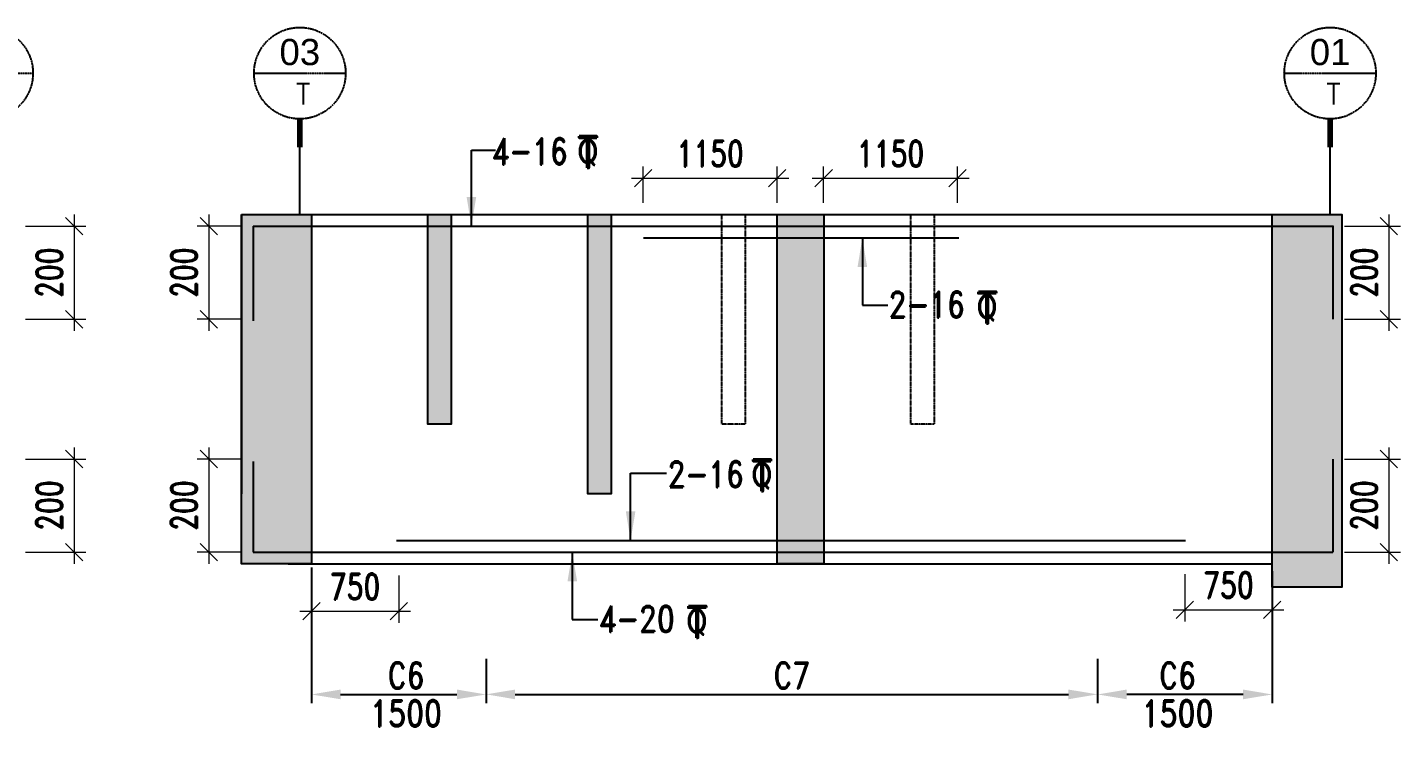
# Model space of a CAD drawing. Header units: millimetres. Extents: x 2061841 to 105821645, y -77612 to 48520811.
# Drawn here: x 2776035 to 2787829, y 15171 to 21210 of the extents above; entities that cross this region are included whole.
import ezdxf
from ezdxf.enums import TextEntityAlignment as Align

# ---------------------------------------------------------------- set-up
doc = ezdxf.new("R2010")
doc.units = ezdxf.units.MM
doc.header["$LTSCALE"] = 10
doc.header["$MEASUREMENT"] = 0
for name, pattern in [('$0$HIDDEN', [0.375, 0.25, -0.125]), ('BASEMENT COLUMN SETTING OUT-PART 2_R4$0$CENTER', [2, 1.25, -0.25, 0.25, -0.25]), ('CENTER', [2, 1.25, -0.25, 0.25, -0.25])]:
    doc.linetypes.add(name, pattern=pattern)
for name, color, linetype in [('A-Grid-Tower', 8, 'CENTER'), ('BASEMENT COLUMN SETTING OUT-PART 2_R4$0$A-GRID-MAIN', 2, 'BASEMENT COLUMN SETTING OUT-PART 2_R4$0$CENTER'), ('BEAM', 4, 'Continuous'), ('BEAM HATCH', 252, 'Continuous'), ('LEADER', 3, 'Continuous'), ('REIN', 1, 'Continuous'), ('SHEET', 7, 'Continuous'), ('VIN_BEAM', 4, 'Continuous')]:
    doc.layers.add(name, color=color, linetype=linetype)
doc.layers.add('TEXT', color=2, linetype='Continuous', lineweight=25)
doc.layers.add('VIN_SLAB DIMENSION', color=3, linetype='Continuous', lineweight=13)
doc.styles.add('200', font='romand.shx', dxfattribs={"width": 0.8, "height": 225})
doc.styles.add('BASEMENT COLUMN SETTING OUT-PART 2_R4$0$MAS-TXTL', font='arial.ttf', dxfattribs={"height": 200})
doc.styles.add('BASEMENT COLUMN SETTING OUT-PART 2_R4$0$MAS-TXTS', font='romans.shx', dxfattribs={"width": 0.8, "height": 180})
doc.styles.add('PK', font='romand.shx', dxfattribs={"width": 0.7, "height": 225})
doc.styles.add('PRP 100', font='romand.shx', dxfattribs={"width": 0.75})
doc.styles.add('RD', font='romand.shx', dxfattribs={"width": 0.9, "height": 225})
doc.styles.add('ROMAND', font='romand', dxfattribs={"height": 200})
doc.dimstyles.new('dim', dxfattribs={"dimtxt": 225, "dimasz": 150, "dimexe": 100, "dimexo": 100, "dimgap": 100, "dimtad": 1, "dimdec": 0, "dimlfac": -1, "dimrnd": 5, "dimdsep": 46, "dimtxsty": 'PRP 100', "dimblk": 'OBLIQUE', "dimcen": 1.5, "dimdle": 100, "dimclrd": 3, "dimclre": 3, "dimclrt": 2, "dimadec": 0, "dimazin": 0, "dimtfac": 1, "dimtdec": 0, "dimtix": 1, "dimtmove": 0, "dimatfit": 3, "dimldrblk": 'OBLIQUE', "dimfxl": 200, "dimlwd": -1, "dimlwe": -1, "dimarcsym": 0})
doc.dimstyles.new('GR', dxfattribs={"dimtxt": 225, "dimasz": 100, "dimexe": 50, "dimexo": 50, "dimgap": 40, "dimtad": 1, "dimdec": 0, "dimzin": 0, "dimdsep": 46, "dimtxsty": 'RD', "dimblk1": 'OBLIQUE', "dimblk2": 'OBLIQUE', "dimsah": 1, "dimcen": 0, "dimdle": 100, "dimclrd": 3, "dimclre": 3, "dimclrt": 2, "dimadec": 0, "dimazin": 0, "dimtfac": 1, "dimtdec": 0, "dimtix": 1, "dimtmove": 0, "dimatfit": 3, "dimfxl": 1, "dimtolj": 1, "dimtzin": 0, "dimarcsym": 0})
doc.dimstyles.new('GR2', dxfattribs={"dimtxt": 225, "dimasz": 100, "dimexe": 75, "dimexo": 75, "dimgap": 50, "dimtad": 1, "dimdec": 0, "dimdsep": 46, "dimtxsty": '200', "dimblk1": 'OBLIQUE', "dimblk2": 'OBLIQUE', "dimsah": 1, "dimcen": 50, "dimdle": 75, "dimclrd": 3, "dimclre": 3, "dimclrt": 2, "dimadec": 0, "dimazin": 0, "dimtfac": 1, "dimtdec": 0, "dimtix": 1, "dimtmove": 0, "dimatfit": 3, "dimldrblk": 'OBLIQUE', "dimfxl": 1, "dimtolj": 1, "dimtzin": 0, "dimarcsym": 0})

# ---------------------------------------------------------------- blocks, each defined once
blk = doc.blocks.new('A$C33BE299A')
at = {"layer": 'SHEET', "color": 4, "style": 'ROMAND'}
for s, height, p in [('T', 170, (-16.2, 0)), ('Q', 125, (-14.4, 26.9))]:
    blk.add_text(s, height=height, dxfattribs=at).set_placement(p)
blk = doc.blocks.new('_Oblique')
at = {"color": 0, "linetype": 'ByBlock', "lineweight": -2}
blk.add_line((-0.5, -0.5), (0.5, 0.5), dxfattribs=at)
blk = doc.blocks.new('*D1795')
at = {"layer": 'Defpoints', "color": 0, "transparency": 16777216}
for p in [(2782474, 19915), (2781324, 19603, 0), (2782474, 19603, 0)]:
    blk.add_point(p, dxfattribs=at)
at = {"layer": 'VIN_SLAB DIMENSION', "color": 3, "transparency": 16777216}
for p, q in [((2781324, 19703), (2781324, 20015)), ((2782474, 19703), (2782474, 20015)), ((2781224, 19915), (2782574, 19915))]:
    blk.add_line(p, q, dxfattribs=at)
at = {"layer": 'VIN_SLAB DIMENSION', "color": 3, "transparency": 16777216, "xscale": 150, "yscale": 150, "zscale": 150, "rotation": 180}
blk.add_blockref('_Oblique', (2781324, 19915), dxfattribs=at)
at = {"layer": 'VIN_SLAB DIMENSION', "color": 3, "transparency": 16777216, "xscale": 150, "yscale": 150, "zscale": 150}
blk.add_blockref('_Oblique', (2782474, 19915), dxfattribs=at)
at = {"layer": 'VIN_SLAB DIMENSION', "color": 2, "transparency": 16777216, "insert": (2781899, 20127), "char_height": 225, "attachment_point": 5, "style": 'PRP 100'}
blk.add_mtext('1150', dxfattribs=at)
blk = doc.blocks.new('OBLIQUE')
blk = doc.blocks.new('*D1796')
at = {"layer": 'Defpoints', "color": 0, "transparency": 16777216}
for p in [(2784024, 19915), (2782874, 19603, 0), (2784024, 19603, 0)]:
    blk.add_point(p, dxfattribs=at)
at = {"layer": 'VIN_SLAB DIMENSION', "color": 3, "transparency": 16777216}
for p, q in [((2782874, 19703), (2782874, 20015)), ((2784024, 19703), (2784024, 20015)), ((2782774, 19915), (2784124, 19915))]:
    blk.add_line(p, q, dxfattribs=at)
at = {"layer": 'VIN_SLAB DIMENSION', "color": 3, "transparency": 16777216, "xscale": 150, "yscale": 150, "zscale": 150, "rotation": 180}
blk.add_blockref('_Oblique', (2782874, 19915), dxfattribs=at)
at = {"layer": 'VIN_SLAB DIMENSION', "color": 3, "transparency": 16777216, "xscale": 150, "yscale": 150, "zscale": 150}
blk.add_blockref('_Oblique', (2784024, 19915), dxfattribs=at)
at = {"layer": 'VIN_SLAB DIMENSION', "color": 2, "transparency": 16777216, "insert": (2783449, 20127), "char_height": 225, "attachment_point": 5, "style": 'PRP 100'}
blk.add_mtext('1150', dxfattribs=at)
blk = doc.blocks.new('*D1797')
at = {"layer": 'BEAM', "color": 3, "lineweight": -2, "transparency": 16777216}
for p, q in [((2778474, 16572), (2778474, 15406)), ((2779974, 15788), (2779974, 15406)), ((2778724, 15481), (2779724, 15481))]:
    blk.add_line(p, q, dxfattribs=at)
at = {"layer": 'BEAM', "color": 3, "transparency": 16777216}
for points in [[(2778724, 15523), (2778724, 15440), (2778474, 15481)], [(2779724, 15523), (2779724, 15440), (2779974, 15481)]]:
    blk.add_solid(points, dxfattribs=at)
at = {"layer": 'Defpoints', "color": 0, "transparency": 16777216}
for p in [(2778474, 16647, 0), (2779974, 15863, 0), (2779974, 15481)]:
    blk.add_point(p, dxfattribs=at)
at = {"layer": 'BEAM', "color": 2, "transparency": 16777216, "char_height": 225, "attachment_point": 5, "style": '200'}
for s, insert in [('\\A1;C6', (2779287, 15644)), ('\\A1;1500', (2779287, 15319))]:
    blk.add_mtext(s, dxfattribs=dict(at, insert=insert))
blk = doc.blocks.new('*D1798')
at = {"layer": 'BEAM', "color": 3, "lineweight": -2, "transparency": 16777216}
for p, q in [((2786727, 16540), (2786727, 15406)), ((2785227, 15788), (2785227, 15406)), ((2786477, 15481), (2785477, 15481))]:
    blk.add_line(p, q, dxfattribs=at)
at = {"layer": 'BEAM', "color": 3, "transparency": 16777216}
for points in [[(2785477, 15523), (2785477, 15440), (2785227, 15481)], [(2786477, 15523), (2786477, 15440), (2786727, 15481)]]:
    blk.add_solid(points, dxfattribs=at)
at = {"layer": 'Defpoints', "color": 0, "transparency": 16777216}
for p in [(2786727, 16615, 0), (2785227, 15863, 0), (2785227, 15481)]:
    blk.add_point(p, dxfattribs=at)
at = {"layer": 'BEAM', "color": 2, "transparency": 16777216, "char_height": 225, "attachment_point": 5, "style": '200'}
for s, insert in [('\\A1;C6', (2785914, 15644)), ('\\A1;1500', (2785914, 15319))]:
    blk.add_mtext(s, dxfattribs=dict(at, insert=insert))
blk = doc.blocks.new('*D1799')
at = {"layer": 'BEAM', "color": 3, "lineweight": -2, "transparency": 16777216}
for p, q in [((2779974, 15713), (2779974, 15407)), ((2785227, 15788), (2785227, 15407)), ((2780224, 15482), (2784977, 15482))]:
    blk.add_line(p, q, dxfattribs=at)
at = {"layer": 'BEAM', "color": 3, "transparency": 16777216}
for points in [[(2780224, 15523), (2780224, 15440), (2779974, 15482)], [(2784977, 15523), (2784977, 15440), (2785227, 15482)]]:
    blk.add_solid(points, dxfattribs=at)
at = {"layer": 'Defpoints', "color": 0, "transparency": 16777216}
for p in [(2785227, 15863, 14), (2779974, 15788), (2785227, 15482)]:
    blk.add_point(p, dxfattribs=at)
at = {"layer": 'BEAM', "color": 2, "transparency": 16777216, "insert": (2782601, 15644), "char_height": 225, "attachment_point": 5, "style": '200'}
blk.add_mtext('\\A1;C7', dxfattribs=at)
blk = doc.blocks.new('*D1758')
at = {"layer": 'Defpoints', "color": 0, "transparency": 16777216}
for p in [(2778474, 16603), (2779224, 16603), (2779224, 16196)]:
    blk.add_point(p, dxfattribs=at)
at = {"layer": 'VIN_SLAB DIMENSION', "color": 3, "transparency": 16777216}
for p, q in [((2778474, 16503), (2778474, 16096)), ((2779224, 16503), (2779224, 16096)), ((2778374, 16196), (2779324, 16196))]:
    blk.add_line(p, q, dxfattribs=at)
at = {"layer": 'VIN_SLAB DIMENSION', "color": 3, "transparency": 16777216, "xscale": 150, "yscale": 150, "zscale": 150, "rotation": 180}
blk.add_blockref('_Oblique', (2778474, 16196), dxfattribs=at)
at = {"layer": 'VIN_SLAB DIMENSION', "color": 3, "transparency": 16777216, "xscale": 150, "yscale": 150, "zscale": 150}
blk.add_blockref('_Oblique', (2779224, 16196), dxfattribs=at)
at = {"layer": 'VIN_SLAB DIMENSION', "color": 2, "transparency": 16777216, "insert": (2778849, 16408), "char_height": 225, "attachment_point": 5, "style": 'PRP 100'}
blk.add_mtext('750', dxfattribs=at)
blk = doc.blocks.new('*D1759')
at = {"layer": 'Defpoints', "color": 0, "transparency": 16777216}
for p in [(2785977, 16615), (2786727, 16615), (2786727, 16207)]:
    blk.add_point(p, dxfattribs=at)
at = {"layer": 'VIN_SLAB DIMENSION', "color": 3, "transparency": 16777216}
for p, q in [((2785977, 16515), (2785977, 16107)), ((2786727, 16515), (2786727, 16107)), ((2785877, 16207), (2786827, 16207))]:
    blk.add_line(p, q, dxfattribs=at)
at = {"layer": 'VIN_SLAB DIMENSION', "color": 3, "transparency": 16777216, "xscale": 150, "yscale": 150, "zscale": 150, "rotation": 180}
blk.add_blockref('_Oblique', (2785977, 16207), dxfattribs=at)
at = {"layer": 'VIN_SLAB DIMENSION', "color": 3, "transparency": 16777216, "xscale": 150, "yscale": 150, "zscale": 150}
blk.add_blockref('_Oblique', (2786727, 16207), dxfattribs=at)
at = {"layer": 'VIN_SLAB DIMENSION', "color": 2, "transparency": 16777216, "insert": (2786352, 16420), "char_height": 225, "attachment_point": 5, "style": 'PRP 100'}
blk.add_mtext('750', dxfattribs=at)
blk = doc.blocks.new('BASEMENT COLUMN SETTING OUT-PART 2_R4$0$GRID TARGET1')
blk.add_wipeout([(393, -655), (392, -641), (392, -628), (390, -614), (389, -600), (387, -587), (384, -573), (381, -560), (377, -547), (373, -534), (369, -521), (364, -508), (359, -495), (353, -483), (347, -471), (340, -459), (333, -447), (325, -435), (318, -424), (309, -413), (301, -403), (292, -392), (282, -382), (273, -373), (263, -363), (252, -354), (242, -346), (231, -337), (220, -330), (208, -322), (196, -315), (184, -308), (172, -302), (160, -296), (147, -291), (134, -286), (121, -282), (108, -278), (95, -274), (82, -271), (68, -268), (55, -266), (41, -265), (27, -263), (14, -263), (0, -262), (-14, -263), (-27, -263), (-41, -265), (-55, -266), (-68, -268), (-82, -271), (-95, -274), (-108, -278), (-121, -282), (-134, -286), (-147, -291), (-160, -296), (-172, -302), (-184, -308), (-196, -315), (-208, -322), (-220, -330), (-231, -337), (-242, -346), (-252, -354), (-263, -363), (-273, -373), (-282, -382), (-292, -392), (-301, -403), (-309, -413), (-318, -424), (-325, -435), (-333, -447), (-340, -459), (-347, -471), (-353, -483), (-359, -495), (-364, -508), (-369, -521), (-373, -534), (-377, -547), (-381, -560), (-384, -573), (-387, -587), (-389, -600), (-390, -614), (-392, -628), (-392, -641), (-393, -655), (-392, -669), (-392, -682), (-390, -696), (-389, -710), (-387, -723), (-384, -737), (-381, -750), (-377, -763), (-373, -776), (-369, -789), (-364, -802), (-359, -815), (-353, -827), (-347, -839), (-340, -851), (-333, -863), (-325, -875), (-318, -886), (-309, -897), (-301, -907), (-292, -918), (-282, -928), (-273, -937), (-263, -947), (-252, -956), (-242, -964), (-231, -973), (-220, -981), (-208, -988), (-196, -995), (-184, -1002), (-172, -1008), (-160, -1014), (-147, -1019), (-134, -1024), (-121, -1028), (-108, -1032), (-95, -1036), (-82, -1039), (-68, -1042), (-55, -1044), (-41, -1046), (-27, -1047), (-14, -1047), (0, -1048), (14, -1047), (27, -1047), (41, -1046), (55, -1044), (68, -1042), (82, -1039), (95, -1036), (108, -1032), (121, -1028), (134, -1024), (147, -1019), (160, -1014), (172, -1008), (184, -1002), (196, -995), (208, -988), (220, -981), (231, -973), (242, -964), (252, -956), (263, -947), (273, -937), (282, -928), (292, -918), (301, -907), (309, -897), (318, -886), (325, -875), (333, -863), (340, -851), (347, -839), (353, -827), (359, -815), (364, -802), (369, -789), (373, -776), (377, -763), (381, -750), (384, -737), (387, -723), (389, -710), (390, -696), (392, -682), (392, -669)])
blk.add_line((-393, -655), (393, -655))
at = {"const_width": 48.8}
blk.add_lwpolyline([(0, -1048), (0, -1292)], dxfattribs=at)
blk.add_circle((0, -655), 393)
for tag, height, style, p in [('AS', 225, 'BASEMENT COLUMN SETTING OUT-PART 2_R4$0$MAS-TXTL', (0, -586)), ('REF', 180, 'BASEMENT COLUMN SETTING OUT-PART 2_R4$0$MAS-TXTS', (29, -925))]:
    blk.add_attdef(tag, text='', height=height, dxfattribs=dict(style=style)).set_placement(p, align=Align.CENTER)
blk = doc.blocks.new('*D1277')
at = {"layer": 'Defpoints', "color": 0, "transparency": 16777216}
for p in [(2775918, 19503, 52), (2775918, 18703, 51), (2776436, 18703)]:
    blk.add_point(p, dxfattribs=at)
at = {"layer": 'VIN_SLAB DIMENSION', "color": 3, "transparency": 16777216}
for p, q in [((2776436, 19603), (2776436, 18603)), ((2776018, 19503), (2776536, 19503)), ((2776018, 18703), (2776536, 18703))]:
    blk.add_line(p, q, dxfattribs=at)
at = {"layer": 'VIN_SLAB DIMENSION', "color": 3, "transparency": 16777216, "xscale": 150, "yscale": 150, "zscale": 150}
for p, rotation in [((2776436, 19503), 90), ((2776436, 18703), 270)]:
    blk.add_blockref('_Oblique', p, dxfattribs=dict(at, rotation=rotation))
at = {"layer": 'VIN_SLAB DIMENSION', "color": 2, "transparency": 16777216, "insert": (2776223, 19103), "char_height": 225, "attachment_point": 5, "rotation": 90, "style": 'PRP 100'}
blk.add_mtext('200', dxfattribs=at)
blk = doc.blocks.new('*D1278')
at = {"layer": 'Defpoints', "color": 0, "transparency": 16777216}
for p in [(2775918, 17503, 52), (2775918, 16703, 51), (2776436, 16703)]:
    blk.add_point(p, dxfattribs=at)
at = {"layer": 'VIN_SLAB DIMENSION', "color": 3, "transparency": 16777216}
for p, q in [((2776436, 17603), (2776436, 16603)), ((2776018, 17503), (2776536, 17503)), ((2776018, 16703), (2776536, 16703))]:
    blk.add_line(p, q, dxfattribs=at)
at = {"layer": 'VIN_SLAB DIMENSION', "color": 3, "transparency": 16777216, "xscale": 150, "yscale": 150, "zscale": 150}
for p, rotation in [((2776436, 17503), 90), ((2776436, 16703), 270)]:
    blk.add_blockref('_Oblique', p, dxfattribs=dict(at, rotation=rotation))
at = {"layer": 'VIN_SLAB DIMENSION', "color": 2, "transparency": 16777216, "insert": (2776223, 17103), "char_height": 225, "attachment_point": 5, "rotation": 90, "style": 'PRP 100'}
blk.add_mtext('200', dxfattribs=at)
blk = doc.blocks.new('*D1279')
at = {"layer": 'Defpoints', "color": 0, "transparency": 16777216}
for p in [(2777974, 19503, 52), (2777592, 18703), (2777974, 18703, 51)]:
    blk.add_point(p, dxfattribs=at)
at = {"layer": 'VIN_SLAB DIMENSION', "color": 3, "transparency": 16777216}
for p, q in [((2777592, 19603), (2777592, 18603)), ((2777874, 19503), (2777492, 19503)), ((2777874, 18703), (2777492, 18703))]:
    blk.add_line(p, q, dxfattribs=at)
at = {"layer": 'VIN_SLAB DIMENSION', "color": 3, "transparency": 16777216, "xscale": 150, "yscale": 150, "zscale": 150}
for p, rotation in [((2777592, 19503), 90), ((2777592, 18703), 270)]:
    blk.add_blockref('_Oblique', p, dxfattribs=dict(at, rotation=rotation))
at = {"layer": 'VIN_SLAB DIMENSION', "color": 2, "transparency": 16777216, "insert": (2777380, 19103), "char_height": 225, "attachment_point": 5, "rotation": 90, "style": 'PRP 100'}
blk.add_mtext('200', dxfattribs=at)
blk = doc.blocks.new('*D1280')
at = {"layer": 'Defpoints', "color": 0, "transparency": 16777216}
for p in [(2777974, 17503, 52), (2777592, 16703), (2777974, 16703, 51)]:
    blk.add_point(p, dxfattribs=at)
at = {"layer": 'VIN_SLAB DIMENSION', "color": 3, "transparency": 16777216}
for p, q in [((2777592, 17603), (2777592, 16603)), ((2777874, 17503), (2777492, 17503)), ((2777874, 16703), (2777492, 16703))]:
    blk.add_line(p, q, dxfattribs=at)
at = {"layer": 'VIN_SLAB DIMENSION', "color": 3, "transparency": 16777216, "xscale": 150, "yscale": 150, "zscale": 150}
for p, rotation in [((2777592, 17503), 90), ((2777592, 16703), 270)]:
    blk.add_blockref('_Oblique', p, dxfattribs=dict(at, rotation=rotation))
at = {"layer": 'VIN_SLAB DIMENSION', "color": 2, "transparency": 16777216, "insert": (2777380, 17103), "char_height": 225, "attachment_point": 5, "rotation": 90, "style": 'PRP 100'}
blk.add_mtext('200', dxfattribs=at)
blk = doc.blocks.new('*D1281')
at = {"layer": 'Defpoints', "color": 0, "transparency": 16777216}
for p in [(2787247, 19503, 52), (2787247, 18703, 51), (2787729, 18703)]:
    blk.add_point(p, dxfattribs=at)
at = {"layer": 'VIN_SLAB DIMENSION', "color": 3, "transparency": 16777216}
for p, q in [((2787729, 19603), (2787729, 18603)), ((2787347, 19503), (2787829, 19503)), ((2787347, 18703), (2787829, 18703))]:
    blk.add_line(p, q, dxfattribs=at)
at = {"layer": 'VIN_SLAB DIMENSION', "color": 3, "transparency": 16777216, "xscale": 150, "yscale": 150, "zscale": 150}
for p, rotation in [((2787729, 19503), 90), ((2787729, 18703), 270)]:
    blk.add_blockref('_Oblique', p, dxfattribs=dict(at, rotation=rotation))
at = {"layer": 'VIN_SLAB DIMENSION', "color": 2, "transparency": 16777216, "insert": (2787517, 19103), "char_height": 225, "attachment_point": 5, "rotation": 90, "style": 'PRP 100'}
blk.add_mtext('200', dxfattribs=at)
blk = doc.blocks.new('*D1282')
at = {"layer": 'Defpoints', "color": 0, "transparency": 16777216}
for p in [(2787247, 17503, 52), (2787247, 16703, 51), (2787729, 16703)]:
    blk.add_point(p, dxfattribs=at)
at = {"layer": 'VIN_SLAB DIMENSION', "color": 3, "transparency": 16777216}
for p, q in [((2787729, 17603), (2787729, 16603)), ((2787347, 17503), (2787829, 17503)), ((2787347, 16703), (2787829, 16703))]:
    blk.add_line(p, q, dxfattribs=at)
at = {"layer": 'VIN_SLAB DIMENSION', "color": 3, "transparency": 16777216, "xscale": 150, "yscale": 150, "zscale": 150}
for p, rotation in [((2787729, 17503), 90), ((2787729, 16703), 270)]:
    blk.add_blockref('_Oblique', p, dxfattribs=dict(at, rotation=rotation))
at = {"layer": 'VIN_SLAB DIMENSION', "color": 2, "transparency": 16777216, "insert": (2787517, 17103), "char_height": 225, "attachment_point": 5, "rotation": 90, "style": 'PRP 100'}
blk.add_mtext('200', dxfattribs=at)

msp = doc.modelspace()

# ---------------------------------------------------------------- hatches: boundary and pattern name
at = {"layer": 'BEAM HATCH'}
for points in [[(2777874.2, 19603.1), (2778474.2, 19603.1), (2778474.2, 16603.1), (2777874.2, 16603.1)], [(2779474.2, 19603.1), (2779674.2, 19603.1), (2779674.2, 17803.1), (2779474.2, 17803.1)], [(2780849.2, 19603.1), (2781049.2, 19603.1), (2781049.2, 17203.1), (2780849.2, 17203.1)], [(2782474.2, 19603.1), (2782874.2, 19603.1), (2782874.2, 16603.1), (2782474.2, 16603.1)], [(2786727.3, 19603.1), (2787324.2, 19603.1), (2787324.2, 16403.1), (2786727.3, 16403.1)]]:
    msp.add_hatch(color=252, dxfattribs=at).paths.add_polyline_path(points)

# ---------------------------------------------------------------- linework, layer by layer
at = {"layer": 'A-Grid-Tower', "color": 6}
for p, q in [((2778374.2, 19603.1, 103.1), (2778374.2, 20180.4, 103.1)), ((2787224.2, 19603.1, 103.1), (2787224.2, 20180.4, 103.1))]:
    msp.add_line(p, q, dxfattribs=at)
at = {"layer": 'BEAM'}
for p, q in [((2777874.2, 19603.1, 103.1), (2777874.2, 17203.1, 103.1)), ((2777874.2, 19603.1, 103.1), (2787324.2, 19603.1, 103.1)), ((2787324.2, 19603.1, 103.1), (2787324.2, 17203.1, 103.1)), ((2787324.2, 19503.1, 103.1), (2787324.2, 17303.1, 103.1)), ((2778274.2, 16603.1, 103.1), (2786727.3, 16603.1, 103.1))]:
    msp.add_line(p, q, dxfattribs=at)
at = {"layer": 'BEAM', "elevation": 103.1}
for points in [[(2777874.2, 19603.1), (2778474.2, 19603.1), (2778474.2, 16603.1), (2777874.2, 16603.1)], [(2779474.2, 19603.1), (2779674.2, 19603.1), (2779674.2, 17803.1), (2779474.2, 17803.1)], [(2780849.2, 19603.1), (2781049.2, 19603.1), (2781049.2, 17203.1), (2780849.2, 17203.1)], [(2782474.2, 19603.1), (2782874.2, 19603.1), (2782874.2, 16603.1), (2782474.2, 16603.1)], [(2786727.3, 19603.1), (2787324.2, 19603.1), (2787324.2, 16403.1), (2786727.3, 16403.1)]]:
    msp.add_lwpolyline(points, close=True, dxfattribs=at)
at = {"layer": 'REIN'}
for p, q in [((2777974.2, 19503.1, 103.1), (2787253.4, 19503.1, 103.1)), ((2777974.2, 19503.1, 103.1), (2777974.2, 18690, 103.1)), ((2787246.9, 19503.1, 103.1), (2787246.9, 18703.1, 103.1)), ((2781325.7, 19403.1, 103.1), (2784036.2, 19403.1, 103.1)), ((2777974.2, 17482, 103.1), (2777974.2, 16703.1, 103.1)), ((2787246.9, 17503.1, 103.1), (2787246.9, 16703.1, 103.1)), ((2779203.6, 16803.1, 108.7), (2785981.7, 16803.1, 154.7)), ((2777974.2, 16703.1, 103.1), (2787246.9, 16703.1, 103.1))]:
    msp.add_line(p, q, dxfattribs=at)
at = {"layer": 'VIN_BEAM', "linetype": '$0$HIDDEN', "elevation": 103.1}
for points in [[(2781999.2, 19603.1), (2782199.2, 19603.1), (2782199.2, 17803.1), (2781999.2, 17803.1)], [(2783624.2, 19603.1), (2783824.2, 19603.1), (2783824.2, 17803.1), (2783624.2, 17803.1)]]:
    msp.add_lwpolyline(points, close=True, dxfattribs=at)

# ---------------------------------------------------------------- block references
at = {"layer": 'BASEMENT COLUMN SETTING OUT-PART 2_R4$0$A-GRID-MAIN', "color": 240, "true_color": 0xed1f24}
msp.add_blockref('BASEMENT COLUMN SETTING OUT-PART 2_R4$0$GRID TARGET1', (2775688.8, 21472.2, 103.1), dxfattribs=at).add_auto_attribs({'REF': 'T', 'AS': '07'})
at = {"layer": 'TEXT', "color": 2, "xscale": 1.600000001490116, "yscale": 1.600000001490116, "zscale": 1.600000001490116}
for p in [(2780776.4, 20003.2, 243761.1), (2784205.9, 18668.5, 243761.1), (2781714.4, 15968.5, 243761.1)]:
    msp.add_blockref('A$C33BE299A', p, dxfattribs=at)
at = {"layer": 'TEXT', "color": 1, "xscale": 1.600000001490116, "yscale": 1.600000001490116, "zscale": 1.600000001490116}
msp.add_blockref('A$C33BE299A', (2782271.7, 17226.8, 243813), dxfattribs=at)

# ---------------------------------------------------------------- texts
at = {"layer": 'TEXT', "color": 2, "style": 'PK', "width": 0.8}
for s, p in [('4-16', (2780020.6, 20033.4, 102.9)), ('2-16', (2781532.9, 17260.2, 154.5))]:
    msp.add_text(s, height=225, dxfattribs=at).set_placement(p)
for s, p in [('2-16', (2783431.3, 18717.5, 103.1)), ('4-20', (2780939.8, 16017.5, 103.1))]:
    msp.add_text(s, height=225, rotation=0, dxfattribs=at).set_placement(p)

# ---------------------------------------------------------------- dimensions: what is measured, and where the dimension line sits
at = {"layer": 'BEAM'}
dim = msp.add_linear_dim(base=(2779974.2, 15481.3, 103.2), p1=(2778474.2, 16646.8, 103.2), p2=(2779974.2, 15862.7, 103.2), text='C6\\X1500', dimstyle='GR2', override={"dimasz": 250, "dimtxsty": '200', "dimldrblk": 'OBLIQUE'}, dxfattribs=at)
dim.commit()
dim.dimension.update_dxf_attribs({"geometry": '*D1797', "text_midpoint": (2779287, 15481.3, 103.2), "dimtype": 160})
dim = msp.add_linear_dim(base=(2785227.3, 15481.3, 103.1), p1=(2786727.3, 16614.9, 103.1), p2=(2785227.3, 15862.7, 103.1), angle=180, text='C6\\X1500', dimstyle='GR2', override={"dimasz": 250, "dimtxsty": '200', "dimldrblk": 'OBLIQUE'}, dxfattribs=at)
dim.commit()
dim.dimension.update_dxf_attribs({"geometry": '*D1798', "text_midpoint": (2785914.5, 15481.3, 103.1), "dimtype": 160})
dim = msp.add_linear_dim(base=(2785227.3, 15481.7, 103.2), p1=(2779974.2, 15787.7, 103.2), p2=(2785227.3, 15862.7, 117.2), text='C7', dimstyle='GR2', override={"dimasz": 250, "dimtxsty": '200', "dimldrblk": 'OBLIQUE'}, dxfattribs=at)
dim.commit()
dim.dimension.update_dxf_attribs({"geometry": '*D1799', "text_midpoint": (2782600.7, 15644.2, 103.2)})
at = {"layer": 'VIN_SLAB DIMENSION'}
for base, p1, p2, picture, middle in [((2782474.2, 19914.7, 103.1), (2781324.2, 19603.1, 103.1), (2782474.2, 19603.1, 103.1), '*D1795', (2781899.2, 20127.2, 103.1)), ((2784024.2, 19914.7, 103.1), (2782874.2, 19603.1, 103.1), (2784024.2, 19603.1, 103.1), '*D1796', (2783449.2, 20127.2, 103.1))]:
    dim = msp.add_linear_dim(base=base, p1=p1, p2=p2, dimstyle='dim', dxfattribs=at)
    dim.commit()
    dim.dimension.update_dxf_attribs({"geometry": picture, "text_midpoint": middle})
for base, p1, p2, picture, middle in [((2776435.5, 18703.1, 103.1), (2775918.1, 19503.1, 154.7), (2775918.1, 18703.1, 154.3), '*D1277', (2776223, 19103.1, 103.1)), ((2777592.3, 18703.1, 103.1), (2777974.2, 19503.1, 154.7), (2777974.2, 18703.1, 154.3), '*D1279', (2777379.8, 19103.1, 103.1)), ((2787729.4, 18703.1, 103.1), (2787246.9, 19503.1, 154.7), (2787246.9, 18703.1, 154.3), '*D1281', (2787516.9, 19103.1, 103.1)), ((2776435.5, 16703.1, 103.1), (2775918.1, 17503.1, 154.7), (2775918.1, 16703.1, 154.3), '*D1278', (2776223, 17103.1, 103.1)), ((2777592.4, 16703.1, 103.1), (2777974.2, 17503.1, 154.7), (2777974.2, 16703.1, 154.3), '*D1280', (2777379.9, 17103.1, 103.1)), ((2787729.4, 16703.1, 103.1), (2787246.9, 17503.1, 154.7), (2787246.9, 16703.1, 154.3), '*D1282', (2787516.9, 17103.1, 103.1))]:
    dim = msp.add_linear_dim(base=base, p1=p1, p2=p2, angle=90, text='200', dimstyle='dim', dxfattribs=at)
    dim.commit()
    dim.dimension.update_dxf_attribs({"geometry": picture, "text_midpoint": middle})
for base, p1, p2, picture, middle in [((2779224.2, 16195.5, 103.1), (2778474.2, 16603.1, 103.1), (2779224.2, 16603.1, 103.1), '*D1758', (2778849.2, 16408, 103.1)), ((2786727.3, 16207.3, 103.1), (2785977.3, 16614.9, 103.1), (2786727.3, 16614.9, 103.1), '*D1759', (2786352.3, 16419.8, 103.1))]:
    dim = msp.add_linear_dim(base=base, p1=p1, p2=p2, dimstyle='dim', override={"dimtxsty": 'PRP 100', "dimldrblk": 'OBLIQUE'}, dxfattribs=at)
    dim.commit()
    dim.dimension.update_dxf_attribs({"geometry": picture, "text_midpoint": middle})

# ---------------------------------------------------------------- leaders
at = {"layer": 'LEADER', "color": 3}
for points in [[(2779848.2, 19502.7, 103.1), (2779848.2, 20156, 103.1), (2780053.8, 20156, 103.1)], [(2783206.4, 19403.1, 103.1), (2783206.4, 18825.9, 103.1), (2783424.4, 18825.9, 103.1)], [(2781215.8, 16803.1, 154.7), (2781215.6, 17382.8, 154.7), (2781523, 17382.8, 154.7)], [(2780714.9, 16703.1, 103.1), (2780714.9, 16125.9, 103.1), (2780932.9, 16125.9, 103.1)]]:
    msp.add_leader(points, dimstyle='GR', override={"dimasz": 250}, dxfattribs=at)

# ---------------------------------------------------------------- next in the draw order: block references
at = {"layer": 'BASEMENT COLUMN SETTING OUT-PART 2_R4$0$A-GRID-MAIN', "color": 240, "true_color": 0xed1f24}
for p, values in [((2778374.2, 21472.2, 103.1), {'REF': 'T', 'AS': '03'}), ((2787224.2, 21472.2, 103.1), {'REF': 'T', 'AS': '01'})]:
    msp.add_blockref('BASEMENT COLUMN SETTING OUT-PART 2_R4$0$GRID TARGET1', p, dxfattribs=at).add_auto_attribs(values)

doc.saveas('drawing.dxf')
